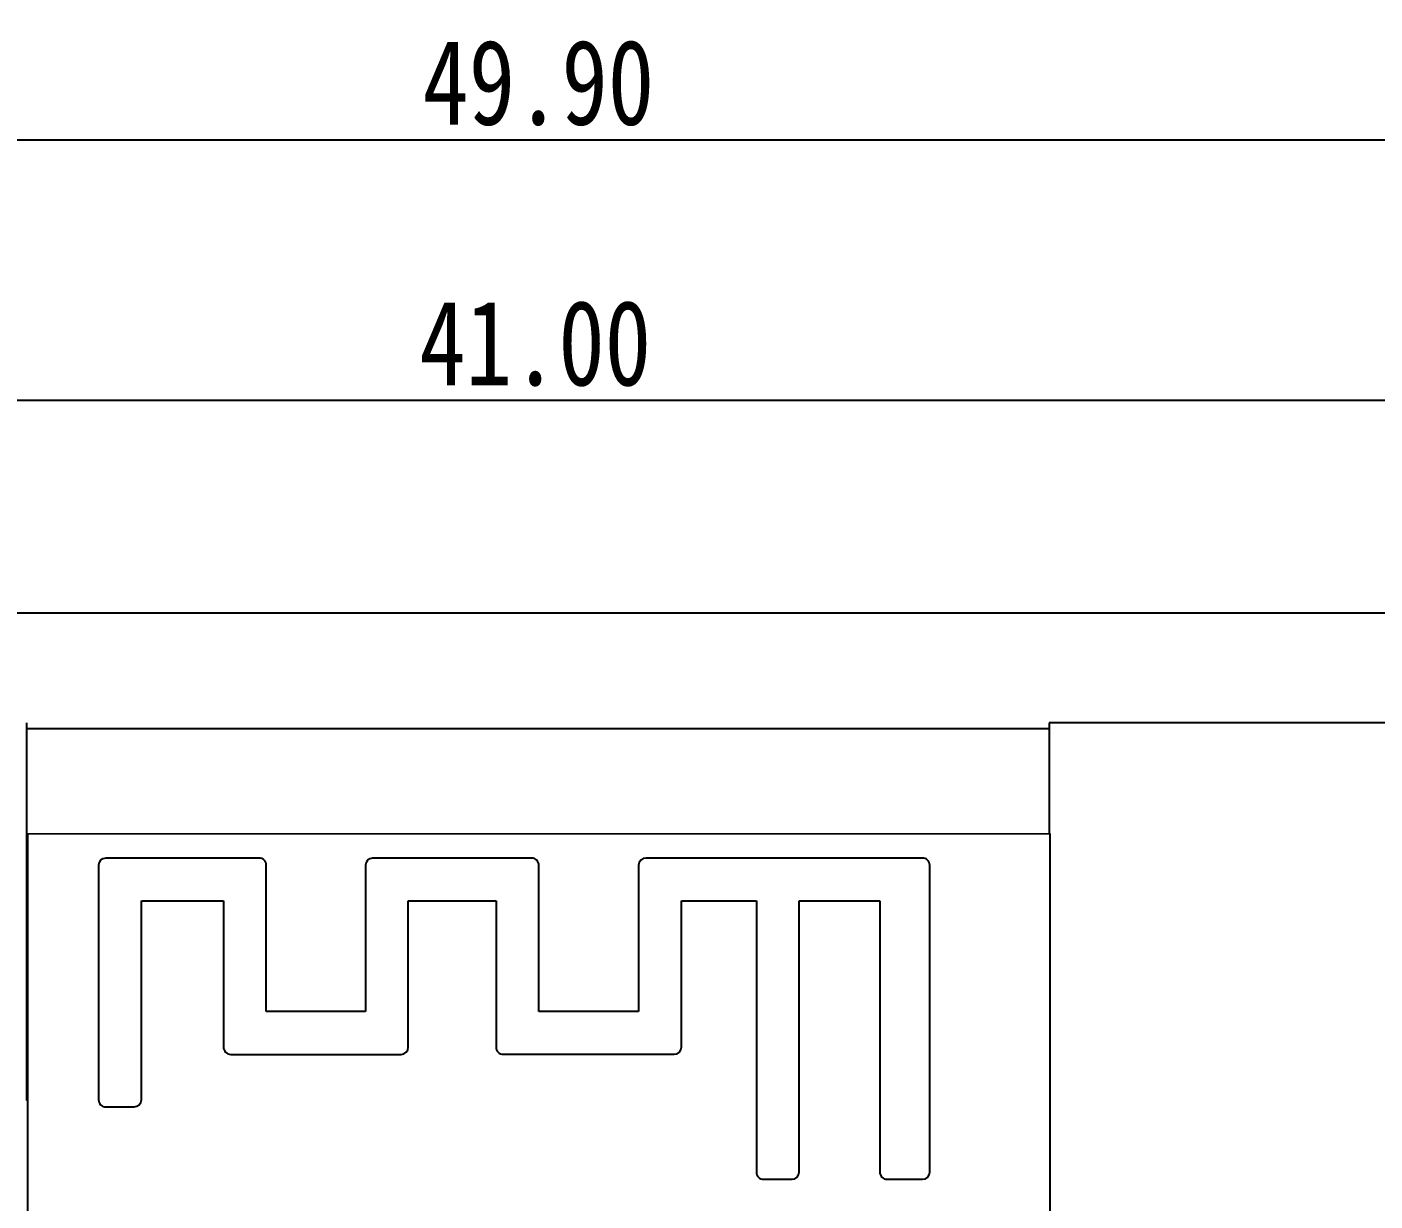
# Model space of a CAD drawing. Header units: millimetres. Extents: x 0 to 297, y 0 to 210.
# Drawn here: x 201.91 to 225.65, y 137.95 to 158.62 of the extents above; entities that cross this region are included whole.
import ezdxf

# ---------------------------------------------------------------- set-up
doc = ezdxf.new("R2010")
doc.units = ezdxf.units.MM
doc.header["$PDMODE"] = 3
doc.header["$PDSIZE"] = 8
doc.linetypes.add('solid', pattern=[0])
doc.layers.get('0').update_dxf_attribs({"linetype": 'CONTINUOUS'})
doc.layers.get('Defpoints').update_dxf_attribs({"linetype": 'CONTINUOUS'})
doc.layers.add('100', color=1, linetype='solid')
doc.styles.get("Standard").update_dxf_attribs({"font": 'txt', "width": 0.8})
doc.dimstyles.new('X0_5', dxfattribs={"dimscale": 0.5, "dimtxt": 2, "dimasz": 2, "dimexe": 1, "dimexo": 1, "dimgap": 0.5, "dimtad": 1, "dimtoh": 1, "dimzin": 0, "dimdsep": 46, "dimtxsty": 'STANDARD', "dimcen": 0, "dimclrd": 256, "dimclrt": 256, "dimadec": 0, "dimazin": 0, "dimtp": 0.1, "dimtm": 0.1, "dimtfac": 1, "dimtofl": 0, "dimtmove": 0, "dimatfit": 3, "dimfxl": 1, "dimtolj": 1, "dimtzin": 0, "dimarcsym": 0})

# ---------------------------------------------------------------- blocks, each defined once
blk = doc.blocks.new('*D5')
at = {"layer": '100', "color": 0, "lineweight": -2}
for p, q in [((185.956, 145.865), (185.956, 157.132)), ((235.864, 145.872), (235.864, 157.132))]:
    blk.add_line(p, q, dxfattribs=at)
at = {"layer": '100', "lineweight": -2}
blk.add_line((187.456, 156.632), (234.364, 156.632), dxfattribs=at)
at = {"layer": '100'}
for points in [[(187.456, 156.882), (187.456, 156.382), (185.956, 156.632)], [(234.364, 156.382), (234.364, 156.882), (235.864, 156.632)]]:
    blk.add_solid(points, dxfattribs=at)
at = {"layer": 'Defpoints', "color": 0}
for p in [(235.864, 156.632), (185.956, 145.365), (235.864, 145.372)]:
    blk.add_point(p, dxfattribs=at)
at = {"layer": '100', "insert": (210.91, 157.632), "char_height": 1.5, "attachment_point": 5}
blk.add_mtext('\\A1;49.90', dxfattribs=at)
blk = doc.blocks.new('*D10')
at = {"layer": '100', "color": 0, "lineweight": -2}
for p, q in [((190.356, 142.363), (190.356, 152.545)), ((231.356, 142.368), (231.356, 152.545))]:
    blk.add_line(p, q, dxfattribs=at)
at = {"layer": '100', "lineweight": -2}
blk.add_line((191.856, 152.045), (229.856, 152.045), dxfattribs=at)
at = {"layer": '100'}
for points in [[(191.856, 152.295), (191.856, 151.795), (190.356, 152.045)], [(229.856, 151.795), (229.856, 152.295), (231.356, 152.045)]]:
    blk.add_solid(points, dxfattribs=at)
at = {"layer": 'Defpoints', "color": 0}
for p in [(231.356, 152.045), (190.356, 141.863), (231.356, 141.868)]:
    blk.add_point(p, dxfattribs=at)
at = {"layer": '100', "insert": (210.856, 153.045), "char_height": 1.5, "attachment_point": 5}
blk.add_mtext('\\A1;41.00', dxfattribs=at)

msp = doc.modelspace()

# ---------------------------------------------------------------- linework, layer by layer
at = {"color": 7, "linetype": 'Continuous'}
for p, q in [((234.194, 148.295), (187.654, 148.295)), ((201.906, 139.717), (201.905, 146.367)), ((201.905, 146.265), (219.905, 146.265)), ((234.855, 146.371), (219.905, 146.369)), ((219.905, 146.369), (219.906, 144.417)), ((201.919, 144.415), (219.919, 144.417)), ((201.92, 137.2), (201.919, 144.415)), ((219.919, 144.417), (219.92, 137.202)), ((205.993, 143.986), (203.293, 143.986)), ((210.793, 143.987), (207.993, 143.986)), ((217.677, 143.987), (212.804, 143.987)), ((203.166, 143.859), (203.166, 139.733)), ((206.12, 141.286), (206.12, 143.859)), ((207.866, 143.859), (207.866, 141.286)), ((210.92, 141.287), (210.92, 143.86)), ((212.677, 143.86), (212.677, 141.287)), ((217.805, 138.46), (217.804, 143.86)), ((203.92, 139.734), (203.92, 143.232)), ((203.92, 143.232), (205.366, 143.232)), ((205.366, 143.232), (205.366, 140.659)), ((208.62, 143.232), (210.166, 143.233)), ((208.62, 140.659), (208.62, 143.232)), ((210.166, 143.233), (210.166, 140.66)), ((213.431, 140.66), (213.431, 143.233)), ((213.431, 143.233), (214.75, 143.233)), ((214.75, 143.233), (214.751, 138.46)), ((215.505, 138.46), (215.504, 143.233)), ((215.504, 143.233), (216.923, 143.233)), ((216.923, 143.233), (216.924, 138.46)), ((207.866, 141.286), (206.12, 141.286)), ((212.677, 141.287), (210.92, 141.287)), ((205.493, 140.532), (208.493, 140.532)), ((210.293, 140.533), (213.304, 140.533)), ((201.919, 139.717), (201.906, 139.717)), ((203.293, 139.606), (203.793, 139.607)), ((214.878, 138.333), (215.378, 138.333)), ((217.051, 138.333), (217.678, 138.333))]:
    msp.add_line(p, q, dxfattribs=at)
for centre, start, end in [((203.293, 143.859), 90.0074, 180.0074), ((205.993, 143.859), 0.0074, 90.0074), ((207.993, 143.859), 90.0074, 180.0074), ((210.793, 143.86), 0.0074, 90.0074), ((212.804, 143.86), 90.0074, 180.0074), ((217.677, 143.86), 0.0074, 90.0074), ((205.493, 140.659), 180.0074, 270.0074), ((208.493, 140.659), 270.0074, 0.0074), ((210.293, 140.66), 180.0074, 270.0074), ((213.304, 140.66), 270.0074, 0.0074), ((203.293, 139.733), 180.0074, 270.0074), ((203.793, 139.734), 270.0074, 0.0074), ((214.878, 138.46), 180.0074, 270.0074), ((215.378, 138.46), 270.0074, 0.0074), ((217.051, 138.46), 180.0074, 270.0074), ((217.678, 138.46), 270.0074, 0.0074)]:
    msp.add_arc(centre, 0.127, start, end, dxfattribs=at)

# ---------------------------------------------------------------- dimensions: what is measured, and where the dimension line sits
at = {"layer": '100'}
dim = msp.add_linear_dim(base=(235.864, 156.632), p1=(185.956, 145.365), p2=(235.864, 145.372), text='49.90', dimstyle='X0_5', override={"dimtxt": 3, "dimasz": 3, "dimgap": 0.5, "dimtad": 1, "dimdec": 2, "dimlfac": 1, "dimpost": '<>', "dimse1": 0, "dimse2": 0, "dimsd1": 0, "dimsd2": 0, "dimtofl": 0, "dimtvp": 0.1}, dxfattribs=at)
dim.commit()
dim.dimension.update_dxf_attribs({"geometry": '*D5', "text_midpoint": (210.91, 156.632), "dimtype": 160})
dim = msp.add_linear_dim(base=(231.356, 152.045), p1=(190.356, 141.863), p2=(231.356, 141.868), dimstyle='X0_5', override={"dimtxt": 3, "dimasz": 3, "dimpost": '<>', "dimtvp": 0.1}, dxfattribs=at)
dim.commit()
dim.dimension.update_dxf_attribs({"geometry": '*D10', "text_midpoint": (210.856, 153.045)})

doc.saveas('drawing.dxf')
